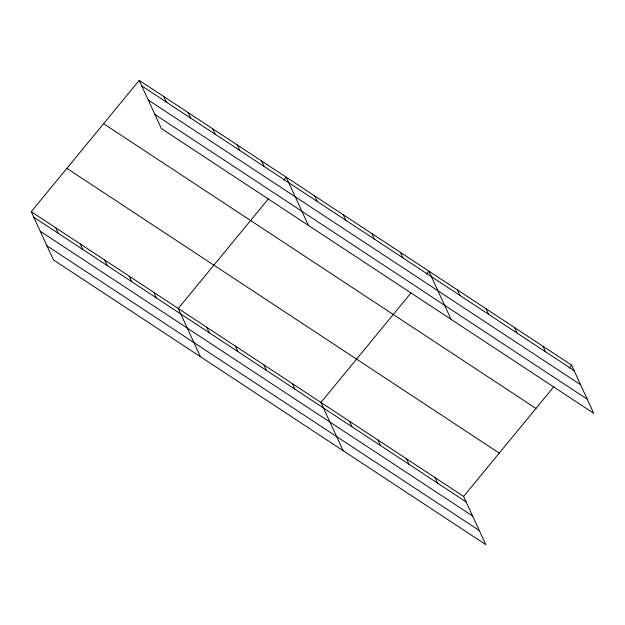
<?xml version="1.0" encoding="UTF-8"?>
<svg xmlns="http://www.w3.org/2000/svg" width="625" height="625" viewBox="0 0 625 625"><rect width="100%" height="100%" fill="white"/><g stroke="black" fill="none" stroke-linecap="round" stroke-linejoin="round"><path stroke-width="0.94" d="M31.25 211.68L463.609 496.43L485.781 544.625L53.422 259.883L31.25 211.68L139.219 80.375L571.578 365.117L593.75 413.32L161.391 128.57L139.219 80.375M268.406 198.852L178.25 308.492L200.422 356.695M283.766 180.172L286.219 177.188L308.391 225.383M411.086 292.82L320.93 402.461L343.102 450.664M426.445 274.141L428.898 271.148L451.07 319.352M463.609 496.43L553.766 386.781M569.125 368.109L571.578 365.117M141.75 85.883L574.117 370.625M148.234 99.969L580.594 384.711M154.906 114.484L587.273 399.227M103.586 123.703L535.953 408.453M66.883 168.352L499.242 453.094M33.781 217.188L466.141 501.938M40.266 231.281L472.625 516.023M46.938 245.797L479.297 530.539M543.047 346.328L545.578 351.828M514.508 327.531L517.039 333.039M485.977 308.742L488.508 314.242M457.438 289.945L459.969 295.453M400.367 252.359L402.898 257.867M371.828 233.562L374.359 239.07M343.297 214.773L345.828 220.281M314.758 195.977L317.289 201.484M435.078 477.633L437.609 483.141M406.539 458.844L409.07 464.352M261.719 161.047L264.258 166.555M378 440.047L380.539 445.555M237.219 144.914L239.758 150.422M349.469 421.258L352 426.766M212.719 128.781L215.258 134.289M188.219 112.641L190.75 118.148M163.719 96.508L166.25 102.016M292.398 383.672L294.93 389.172M263.859 364.875L266.391 370.383M235.328 346.086L237.859 351.586M206.789 327.289L209.32 332.797M153.75 292.359L156.289 297.867M129.25 276.227L131.781 281.734M104.75 260.086L107.281 265.594M80.25 243.953L82.781 249.461M55.75 227.82L58.281 233.328"/></g></svg>
